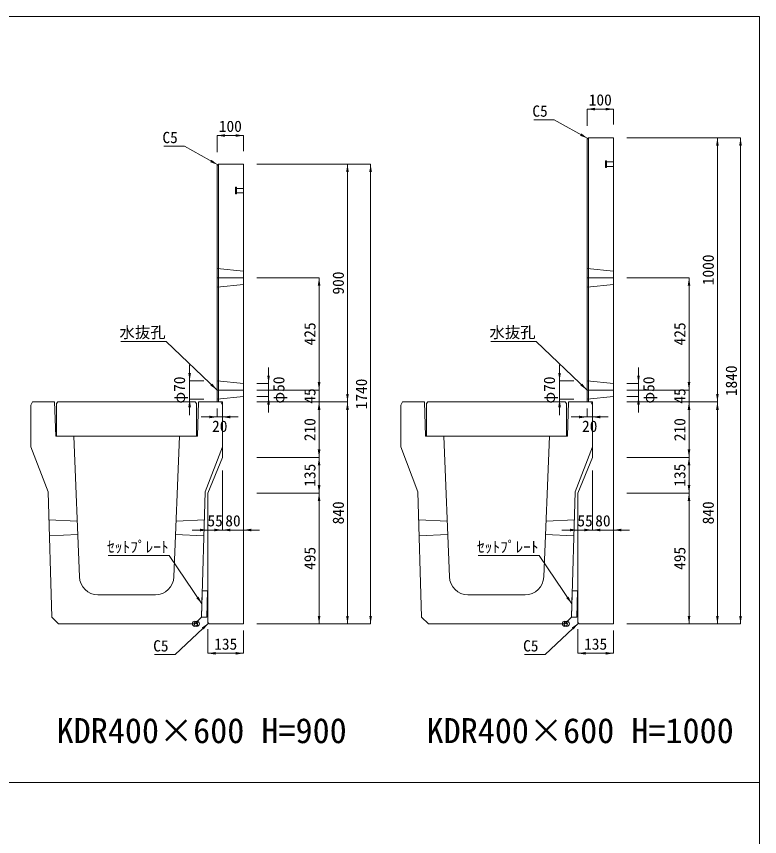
# Model space of a CAD drawing. Units: millimetres at full size, sheet at 1:40. Extents: x 172874 to 199766, y 869448 to 902797.
# Drawn here: x 196954 to 199766, y 881443 to 884548 of the extents above; entities that cross this region are included whole.
import ezdxf
from ezdxf.enums import TextEntityAlignment as Align

# ---------------------------------------------------------------- set-up
doc = ezdxf.new("R2010")
doc.units = ezdxf.units.MM
doc.header["$LTSCALE"] = 40
doc.header["$PDMODE"] = 32
doc.header["$PDSIZE"] = 20
for name, pattern in [('DASHED', [7.5, 6, -1.5]), ('USER2', [4.7625, 3.175, -1.5875]), ('USER3', [1.35, 0.75, -0.6])]:
    doc.linetypes.add(name, pattern=pattern)
for name, color, linetype, lineweight in [('セットプレート', 3, 'Continuous', 13), ('パネックスKDR', 2, 'Continuous', 13), ('図枠', 5, 'Continuous', 13), ('寸法線', 7, 'Continuous', 13), ('引出線', 4, 'Continuous', 13), ('本体', 2, 'Continuous', 13), ('補助線', 8, 'Continuous', 13), ('ｲﾝｻｰﾄ', 3, 'USER3', 5)]:
    doc.layers.add(name, color=color, linetype=linetype, lineweight=lineweight)
doc.layers.add('文字', color=7, linetype='Continuous')
doc.styles.add('ＭＳ ゴシック', font='')
doc.styles.get('ＭＳ ゴシック').set_extended_font_data('MS Gothic')

# ---------------------------------------------------------------- blocks, each defined once
blk = doc.blocks.new('filled_arrow')
at = {"color": 0, "linetype": 'Continuous', "lineweight": -2}
blk.add_solid([(7.5, 1.25), (0, 0), (7.5, -1.25)], dxfattribs=at)

msp = doc.modelspace()

# ---------------------------------------------------------------- linework, layer by layer
at = {"layer": 'セットプレート'}
for points in [[(197654.36, 882273.72), (197674.35, 882273.13), (197677.3, 882373.09), (197657.31, 882373.68)], [(199054.36, 882273.72), (199074.35, 882273.13), (199077.3, 882373.09), (199057.31, 882373.68)]]:
    msp.add_lwpolyline(points, close=True, dxfattribs=at)
at = {"layer": 'パネックスKDR'}
for p, q in [((199113.37, 884083.73), (199118.37, 884088.73)), ((199113.37, 884083.73), (199113.37, 883088.73)), ((199118.37, 884088.73), (199213.37, 884088.73)), ((199213.37, 884088.73), (199213.37, 882248.73)), ((197713.37, 883983.73), (197718.37, 883988.73)), ((197713.37, 883983.73), (197713.37, 883088.73)), ((197718.37, 883988.73), (197813.37, 883988.73)), ((197813.37, 883988.73), (197813.37, 882248.73)), ((197713.37, 883088.73), (197733.37, 883088.73)), ((197733.37, 883088.73), (197733.37, 882878.73)), ((199113.37, 883088.73), (199133.37, 883088.73)), ((199133.37, 883088.73), (199133.37, 882878.73)), ((197733.37, 882878.73), (197678.37, 882743.73)), ((199133.37, 882878.73), (199078.37, 882743.73)), ((197678.37, 882743.73), (197678.37, 882253.73)), ((199078.37, 882743.73), (199078.37, 882253.73)), ((197678.37, 882253.73), (197683.37, 882248.73)), ((197683.37, 882248.73), (197813.37, 882248.73)), ((199078.37, 882253.73), (199083.37, 882248.73)), ((199083.37, 882248.73), (199213.37, 882248.73))]:
    msp.add_line(p, q, dxfattribs=at)
at = {"layer": 'パネックスKDR', "lineweight": 5}
for p, q in [((199118.37, 884088.73), (199118.37, 883088.73)), ((197718.37, 883988.73), (197718.37, 883088.73))]:
    msp.add_line(p, q, dxfattribs=at)
at = {"layer": 'パネックスKDR', "linetype": 'DASHED', "lineweight": 9}
for p, q in [((197713.37, 883593.73), (197813.37, 883583.73)), ((199113.37, 883593.73), (199213.37, 883583.73)), ((197713.37, 883523.73), (197813.37, 883533.73)), ((199113.37, 883523.73), (199213.37, 883533.73)), ((197713.37, 883168.73), (197813.37, 883158.73)), ((199113.37, 883168.73), (199213.37, 883158.73)), ((197713.37, 883098.73), (197813.37, 883108.73)), ((199113.37, 883098.73), (199213.37, 883108.73))]:
    msp.add_line(p, q, dxfattribs=at)
at = {"layer": '図枠'}
for p, q in [((187274.21, 884548.33), (199766.29, 884548.33)), ((187274.21, 884548.33), (199766.29, 884548.33)), ((199766.29, 884548.33), (199766.29, 869448.33)), ((187274.21, 881648.33), (199766.29, 881648.33))]:
    msp.add_line(p, q, dxfattribs=at)
at = {"layer": '寸法線'}
for p, q in [((199113.37, 884197.28), (199213.37, 884197.28)), ((199113.37, 884133.73), (199113.37, 884197.28)), ((199213.37, 884138.73), (199213.37, 884197.28)), ((197713.37, 884097.28), (197813.37, 884097.28)), ((197713.37, 884033.73), (197713.37, 884097.28)), ((197813.37, 884038.73), (197813.37, 884097.28)), ((199263.37, 884088.73), (199694.21, 884088.73)), ((199263.37, 884088.73), (199606.71, 884088.73)), ((199606.71, 883088.73), (199606.71, 884088.73)), ((199694.21, 882248.73), (199694.21, 884088.73)), ((197863.37, 883988.73), (198294.21, 883988.73)), ((197863.37, 883988.73), (198206.71, 883988.73)), ((198206.71, 883088.73), (198206.71, 883988.73)), ((198294.21, 882248.73), (198294.21, 883988.73)), ((197863.37, 883558.73), (198099.21, 883558.73)), ((198099.21, 883133.73), (198099.21, 883558.73)), ((199263.37, 883558.73), (199499.21, 883558.73)), ((199499.21, 883133.73), (199499.21, 883558.73)), ((197609.3, 883228.73), (197609.3, 883038.73)), ((199009.3, 883228.73), (199009.3, 883038.73)), ((197908.04, 883218.73), (197908.04, 883048.73)), ((199308.04, 883218.73), (199308.04, 883048.73)), ((197663.37, 883168.73), (197609.3, 883168.73)), ((198099.21, 883028.73), (198099.21, 883193.73)), ((199063.37, 883168.73), (199009.3, 883168.73)), ((199499.21, 883028.73), (199499.21, 883193.73)), ((197863.37, 883158.73), (197908.04, 883158.73)), ((199263.37, 883158.73), (199308.04, 883158.73)), ((197863.37, 883133.73), (198099.21, 883133.73)), ((197863.37, 883133.73), (198099.21, 883133.73)), ((197863.37, 883108.73), (197908.04, 883108.73)), ((199263.37, 883133.73), (199499.21, 883133.73)), ((199263.37, 883133.73), (199499.21, 883133.73)), ((199263.37, 883108.73), (199308.04, 883108.73)), ((197663.37, 883098.73), (197609.3, 883098.73)), ((197863.37, 883088.73), (198206.71, 883088.73)), ((197863.37, 883088.73), (198099.21, 883088.73)), ((197863.37, 883088.73), (198206.71, 883088.73)), ((197863.37, 883088.73), (198099.21, 883088.73)), ((198099.21, 883088.73), (198099.21, 882878.73)), ((198206.71, 883088.73), (198206.71, 882248.73)), ((199063.37, 883098.73), (199009.3, 883098.73)), ((199263.37, 883088.73), (199606.71, 883088.73)), ((199263.37, 883088.73), (199499.21, 883088.73)), ((199263.37, 883088.73), (199606.71, 883088.73)), ((199263.37, 883088.73), (199499.21, 883088.73)), ((199499.21, 883088.73), (199499.21, 882878.73)), ((199606.71, 883088.73), (199606.71, 882248.73)), ((197713.37, 883063.73), (197713.37, 883031.65)), ((197733.37, 883063.73), (197733.37, 883031.65)), ((199113.37, 883063.73), (199113.37, 883031.65)), ((199133.37, 883063.73), (199133.37, 883031.65)), ((197653.37, 883031.65), (197793.37, 883031.65)), ((199053.37, 883031.65), (199193.37, 883031.65)), ((197863.37, 882878.73), (198099.21, 882878.73)), ((197863.37, 882878.73), (198099.21, 882878.73)), ((198099.21, 882878.73), (198099.21, 882743.73)), ((199263.37, 882878.73), (199499.21, 882878.73)), ((199263.37, 882878.73), (199499.21, 882878.73)), ((199499.21, 882878.73), (199499.21, 882743.73)), ((197733.37, 882828.73), (197733.37, 882603.73)), ((197733.37, 882828.73), (197733.37, 882603.73)), ((197813.37, 882828.73), (197813.37, 882603.73)), ((199133.37, 882828.73), (199133.37, 882603.73)), ((199133.37, 882828.73), (199133.37, 882603.73)), ((199213.37, 882828.73), (199213.37, 882603.73)), ((197863.37, 882743.73), (198099.21, 882743.73)), ((197863.37, 882743.73), (198099.21, 882743.73)), ((198099.21, 882743.73), (198099.21, 882248.73)), ((199263.37, 882743.73), (199499.21, 882743.73)), ((199263.37, 882743.73), (199499.21, 882743.73)), ((199499.21, 882743.73), (199499.21, 882248.73)), ((197678.37, 882693.73), (197678.37, 882603.73)), ((199078.37, 882693.73), (199078.37, 882603.73)), ((197793.37, 882603.73), (197618.37, 882603.73)), ((197673.37, 882603.73), (197873.37, 882603.73)), ((199193.37, 882603.73), (199018.37, 882603.73)), ((199073.37, 882603.73), (199273.37, 882603.73)), ((197863.37, 882248.73), (198294.21, 882248.73)), ((197863.37, 882248.73), (198206.71, 882248.73)), ((197863.37, 882248.73), (198099.21, 882248.73)), ((199263.37, 882248.73), (199694.21, 882248.73)), ((199263.37, 882248.73), (199606.71, 882248.73)), ((199263.37, 882248.73), (199499.21, 882248.73)), ((197678.37, 882228.73), (197678.37, 882136.93)), ((197813.37, 882223.73), (197813.37, 882136.93)), ((199078.37, 882228.73), (199078.37, 882136.93)), ((199213.37, 882223.73), (199213.37, 882136.93)), ((197678.37, 882136.93), (197813.37, 882136.93)), ((199078.37, 882136.93), (199213.37, 882136.93))]:
    msp.add_line(p, q, dxfattribs=at)
at = {"layer": '引出線'}
for points in [[(199115.87, 884086.23), (198989.5, 884157.31), (198911.73, 884157.31)], [(197715.87, 883986.23), (197589.5, 884057.31), (197511.73, 884057.31)], [(197713.37, 883133.73), (197520.91, 883317.18), (197349.17, 883317.18)], [(199113.37, 883133.73), (198920.91, 883317.18), (198749.17, 883317.18)], [(197655.84, 882323.7), (197532.18, 882507.17), (197300.82, 882507.17)], [(199055.84, 882323.7), (198932.18, 882507.17), (198700.82, 882507.17)], [(197680.87, 882251.23), (197554.5, 882132.58), (197476.73, 882132.58)], [(199080.87, 882251.23), (198954.5, 882132.58), (198876.73, 882132.58)]]:
    msp.add_lwpolyline(points, dxfattribs=at)
at = {"layer": '本体'}
for p, q in [((197014.37, 883088.73), (197008.37, 883076.73)), ((197008.37, 883076.73), (197008.37, 882918.73)), ((197014.37, 883088.73), (197098.37, 883088.73)), ((197098.37, 883088.73), (197102.37, 882958.73)), ((197643.37, 883088.73), (197639.37, 882958.73)), ((197643.37, 883088.73), (197727.37, 883088.73)), ((197727.37, 883088.73), (197733.37, 883076.73)), ((197733.37, 883076.73), (197733.37, 882918.73)), ((198414.37, 883088.73), (198408.37, 883076.73)), ((198408.37, 883076.73), (198408.37, 882918.73)), ((198414.37, 883088.73), (198498.37, 883088.73)), ((198498.37, 883088.73), (198502.37, 882958.73)), ((199043.37, 883088.73), (199039.37, 882958.73)), ((199043.37, 883088.73), (199127.37, 883088.73)), ((199127.37, 883088.73), (199133.37, 883076.73)), ((199133.37, 883076.73), (199133.37, 882918.73)), ((197102.37, 882958.73), (197170.87, 882958.73)), ((197170.87, 882958.73), (197192.18, 882425.93)), ((197570.87, 882958.73), (197549.56, 882425.93)), ((197570.87, 882958.73), (197639.37, 882958.73)), ((198502.37, 882958.73), (198570.87, 882958.73)), ((198570.87, 882958.73), (198592.18, 882425.93)), ((198970.87, 882958.73), (198949.56, 882425.93)), ((198970.87, 882958.73), (199039.37, 882958.73)), ((197008.37, 882918.73), (197073.37, 882748.73)), ((197733.37, 882918.73), (197668.37, 882748.73)), ((198408.37, 882918.73), (198473.37, 882748.73)), ((199133.37, 882918.73), (199068.37, 882748.73)), ((197073.37, 882748.73), (197087.38, 882273.72)), ((197668.37, 882748.73), (197654.36, 882273.72)), ((198473.37, 882748.73), (198487.38, 882273.72)), ((199068.37, 882748.73), (199054.36, 882273.72)), ((197262.13, 882358.73), (197479.61, 882358.73)), ((198662.13, 882358.73), (198879.61, 882358.73)), ((197087.38, 882273.72), (197113.11, 882248.73)), ((197628.63, 882248.73), (197654.36, 882273.72)), ((198487.38, 882273.72), (198513.11, 882248.73)), ((199028.63, 882248.73), (199054.36, 882273.72)), ((197113.11, 882248.73), (197628.63, 882248.73)), ((198513.11, 882248.73), (199028.63, 882248.73))]:
    msp.add_line(p, q, dxfattribs=at)
at = {"layer": '本体', "linetype": 'USER2'}
for p, q in [((197076.52, 882641.73), (197183.75, 882636.73)), ((197557.99, 882636.73), (197665.21, 882641.73)), ((198476.52, 882641.73), (198583.75, 882636.73)), ((198957.99, 882636.73), (199065.21, 882641.73)), ((197185.75, 882586.73), (197078.29, 882581.73)), ((197555.99, 882586.73), (197663.45, 882581.73)), ((198585.75, 882586.73), (198478.29, 882581.73)), ((198955.99, 882586.73), (199063.45, 882581.73))]:
    msp.add_line(p, q, dxfattribs=at)
at = {"layer": '本体', "lineweight": 20}
for points in [[(197105.87, 883082.73), (197110.87, 883088.73), (197630.87, 883088.73), (197635.87, 883082.73), (197635.87, 882958.73), (197105.87, 882958.73)], [(198505.87, 883082.73), (198510.87, 883088.73), (199030.87, 883088.73), (199035.87, 883082.73), (199035.87, 882958.73), (198505.87, 882958.73)]]:
    msp.add_lwpolyline(points, close=True, dxfattribs=at)
at = {"layer": '本体'}
for centre, start, end in [((197262.13, 882428.73), 182.29061, 270), ((197479.61, 882428.73), 270, 357.70939), ((198662.13, 882428.73), 182.29061, 270), ((198879.61, 882428.73), 270, 357.70939)]:
    msp.add_arc(centre, 70, start, end, dxfattribs=at)
at = {"layer": '補助線'}
for p, q in [((197713.37, 883558.73), (197813.37, 883558.73)), ((199113.37, 883558.73), (199213.37, 883558.73)), ((197713.37, 883133.73), (197813.37, 883133.73)), ((199113.37, 883133.73), (199213.37, 883133.73))]:
    msp.add_line(p, q, dxfattribs=at)
for p in [(197629.37, 882248.73), (197636.37, 882248.73), (197636.37, 882248.73), (199029.37, 882248.73), (199036.37, 882248.73), (199036.37, 882248.73)]:
    msp.add_point(p, dxfattribs=at)
at = {"layer": 'ｲﾝｻｰﾄ'}
for p, q in [((199183.37, 884001.23), (199183.37, 883976.23)), ((199186.37, 884001.23), (199183.37, 884001.23)), ((199183.37, 883976.23), (199186.37, 883976.23)), ((199186.37, 883976.23), (199186.37, 884001.23)), ((199213.37, 883997.23), (199186.37, 883997.23)), ((199186.37, 883980.23), (199213.37, 883980.23)), ((197783.37, 883901.23), (197783.37, 883876.23)), ((197786.37, 883901.23), (197783.37, 883901.23)), ((197786.37, 883876.23), (197786.37, 883901.23)), ((197813.37, 883897.23), (197786.37, 883897.23)), ((197786.37, 883880.23), (197813.37, 883880.23)), ((197783.37, 883876.23), (197786.37, 883876.23))]:
    msp.add_line(p, q, dxfattribs=at)

# ---------------------------------------------------------------- block references
at = {"layer": '寸法線', "xscale": 4, "yscale": 4}
for p in [(199113.37, 884197.28), (197713.37, 884097.28), (197733.37, 883031.65), (199133.37, 883031.65), (197733.37, 882603.73), (197813.37, 882603.73), (199133.37, 882603.73), (199213.37, 882603.73), (197678.37, 882136.93), (199078.37, 882136.93)]:
    msp.add_blockref('filled_arrow', p, dxfattribs=at)
for p, rotation in [((199213.37, 884197.28), 180), ((197813.37, 884097.28), 180), ((199606.71, 884088.73), 270), ((199694.21, 884088.73), 270), ((198206.71, 883988.73), 270), ((198294.21, 883988.73), 270), ((198099.21, 883558.73), 270), ((199499.21, 883558.73), 270), ((197609.3, 883168.73), 90), ((199009.3, 883168.73), 90), ((197908.04, 883158.73), 90), ((199308.04, 883158.73), 90), ((198099.21, 883133.73), 90), ((198099.21, 883133.73), 90), ((199499.21, 883133.73), 90), ((199499.21, 883133.73), 90), ((197908.04, 883108.73), 270), ((198206.71, 883088.73), 90), ((199308.04, 883108.73), 270), ((199606.71, 883088.73), 90), ((197609.3, 883098.73), 270), ((198099.21, 883088.73), 270), ((198099.21, 883088.73), 270), ((198206.71, 883088.73), 270), ((199009.3, 883098.73), 270), ((199499.21, 883088.73), 270), ((199499.21, 883088.73), 270), ((199606.71, 883088.73), 270), ((197713.37, 883031.65), 180), ((199113.37, 883031.65), 180), ((198099.21, 882878.73), 90), ((199499.21, 882878.73), 90), ((198099.21, 882878.73), 270), ((199499.21, 882878.73), 270), ((198099.21, 882743.73), 90), ((199499.21, 882743.73), 90), ((198099.21, 882743.73), 270), ((199499.21, 882743.73), 270), ((197678.37, 882603.73), 180), ((197733.37, 882603.73), 180), ((199078.37, 882603.73), 180), ((199133.37, 882603.73), 180), ((198099.21, 882248.73), 90), ((198206.71, 882248.73), 90), ((198294.21, 882248.73), 90), ((199499.21, 882248.73), 90), ((199606.71, 882248.73), 90), ((199694.21, 882248.73), 90), ((197813.37, 882136.93), 180), ((199213.37, 882136.93), 180)]:
    msp.add_blockref('filled_arrow', p, dxfattribs=dict(at, rotation=rotation))
at = {"layer": '引出線', "xscale": 4, "yscale": 4}
for p, rotation in [((199115.87, 884086.23), 150.6), ((197715.87, 883986.23), 150.6), ((197713.37, 883133.73), 136.4), ((199113.37, 883133.73), 136.4), ((197655.84, 882323.7), 124), ((199055.84, 882323.7), 124), ((197680.87, 882251.23), 223.2), ((199080.87, 882251.23), 223.2)]:
    msp.add_blockref('filled_arrow', p, dxfattribs=dict(at, rotation=rotation))

# ---------------------------------------------------------------- texts
at = {"layer": '寸法線', "style": 'ＭＳ ゴシック'}
for s, p in [('100', (199163.37, 884232.28)), ('100', (197763.37, 884132.28)), ('20', (197723.37, 882996.65)), ('20', (199123.37, 882996.65)), ('55', (197705.87, 882638.73)), ('80', (197773.37, 882638.73)), ('55', (199105.87, 882638.73)), ('80', (199173.37, 882638.73)), ('135', (197745.87, 882171.93)), ('135', (199145.87, 882171.93))]:
    msp.add_text(s, height=42.72, dxfattribs=at).set_placement(p, align=Align.MIDDLE_CENTER)
for s, p in [('1000', (199571.71, 883588.73)), ('900', (198171.71, 883538.73)), ('425', (198064.21, 883346.23)), ('425', (199464.21, 883346.23)), ('1840', (199659.21, 883168.73)), ('φ70', (197570.64, 883133.73)), ('φ50', (197946.7, 883133.73)), ('1740', (198259.21, 883118.73)), ('φ70', (198970.64, 883133.73)), ('φ50', (199346.7, 883133.73)), ('45', (198064.21, 883111.23)), ('45', (199464.21, 883111.23)), ('210', (198064.21, 882983.73)), ('210', (199464.21, 882983.73)), ('135', (198064.21, 882811.23)), ('135', (199464.21, 882811.23)), ('840', (198171.71, 882668.73)), ('840', (199571.71, 882668.73)), ('495', (198064.21, 882496.23)), ('495', (199464.21, 882496.23))]:
    msp.add_text(s, height=42.72, rotation=90, dxfattribs=at).set_placement(p, align=Align.MIDDLE_CENTER)
at = {"layer": '引出線', "style": 'ＭＳ ゴシック'}
for s, p in [('C5', (198964.5, 884211.31)), ('C5', (197564.5, 884111.31)), ('水抜孔', (197518.66, 883373.46)), ('水抜孔', (198918.66, 883373.46)), ('ｾｯﾄﾌﾟﾚｰﾄ', (197529.93, 882561.17)), ('ｾｯﾄﾌﾟﾚｰﾄ', (198929.93, 882561.17)), ('C5', (197529.5, 882186.58)), ('C5', (198929.5, 882186.58))]:
    msp.add_text(s, height=42.72, dxfattribs=at).set_placement(p, align=Align.TOP_RIGHT)
at = {"layer": '文字', "style": 'ＭＳ ゴシック'}
for s, p in [('KDR400×600 H=900', (197105.95, 881768.34)), ('KDR400×600 H=1000', (198505.95, 881768.34))]:
    msp.add_text(s, height=94.94, dxfattribs=at).set_placement(p, align=Align.BOTTOM_LEFT)

doc.saveas('drawing.dxf')
